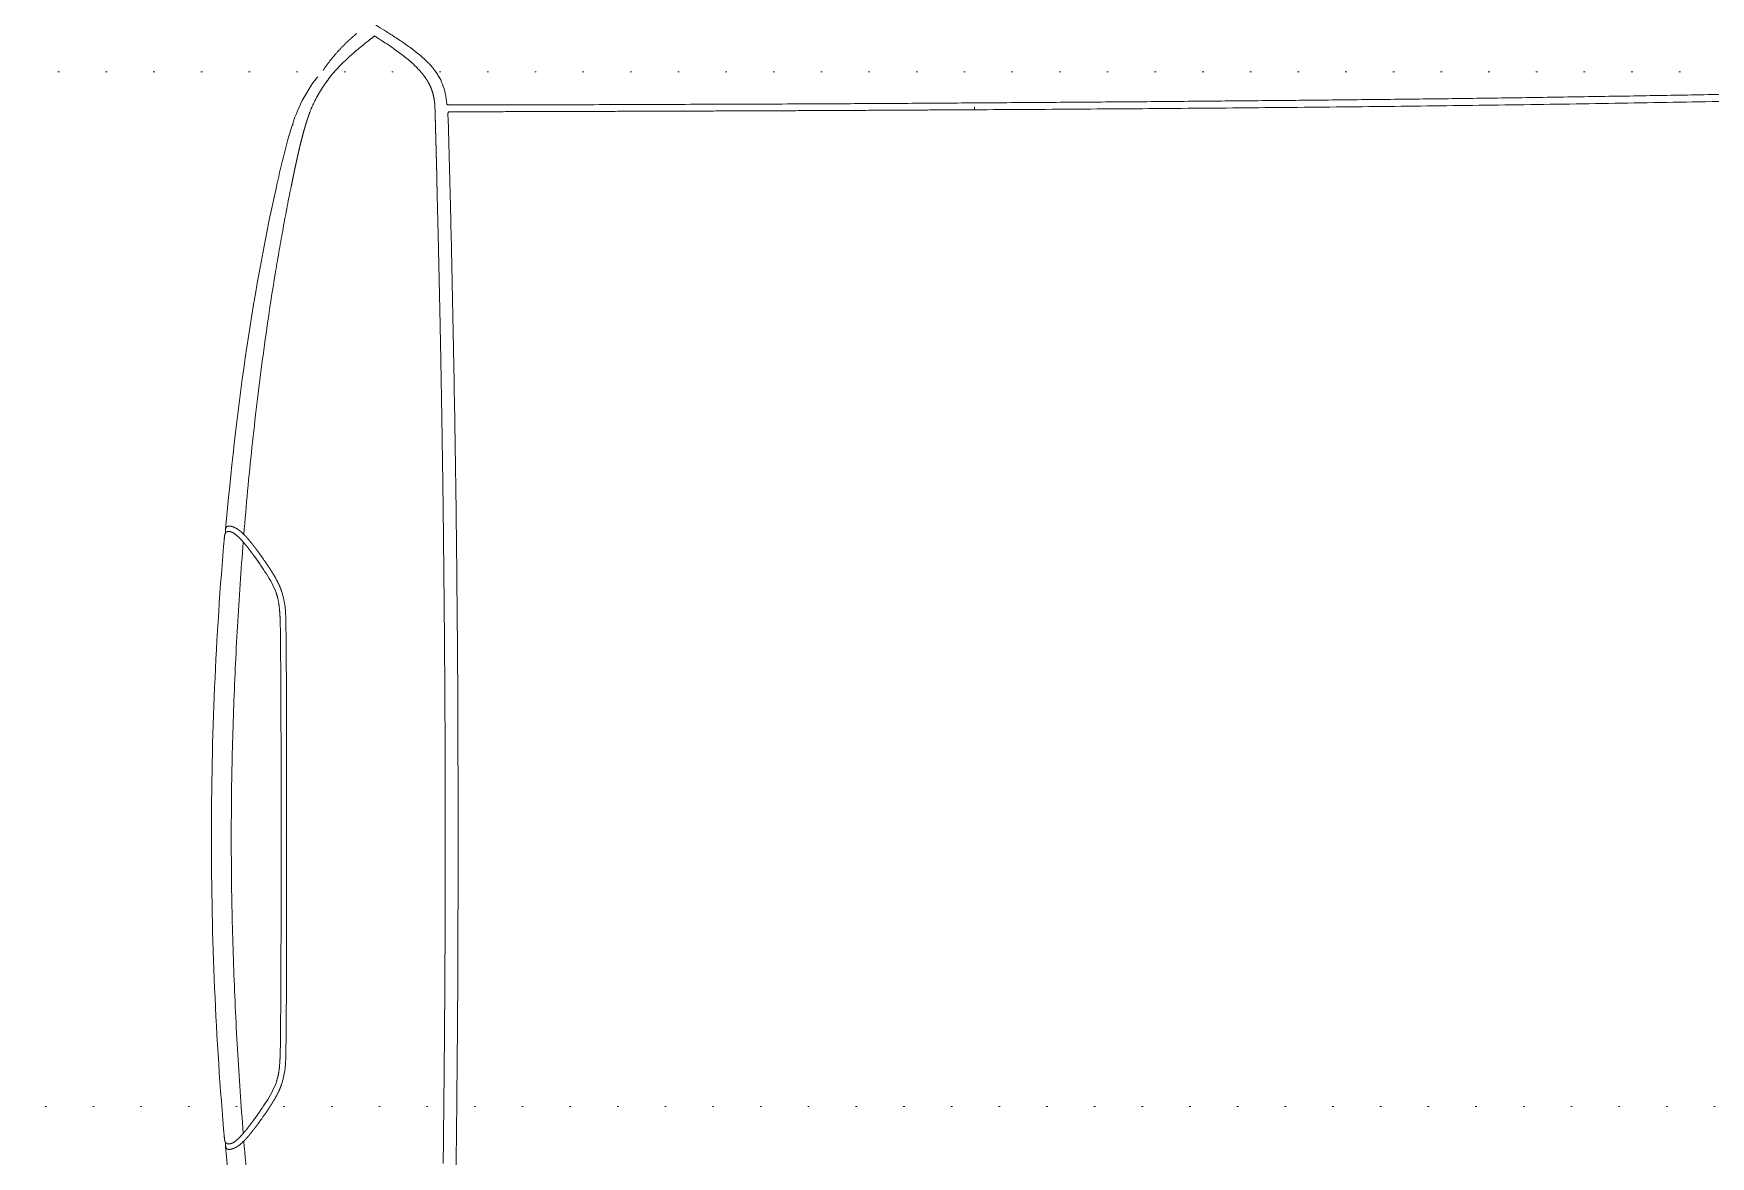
# Model space of a CAD drawing. Extents: x -1073 to 35213, y -1180 to 6950.
# Drawn here: x 30911.3 to 31024.7, y 1511.1 to 1587.1 of the extents above; entities that cross this region are included whole.
import ezdxf
from ezdxf.xclip import XClip

# ---------------------------------------------------------------- set-up
doc = ezdxf.new("R2010")
doc.units = 0
doc.header["$LTSCALE"] = 25
doc.header["$XCLIPFRAME"] = 0
doc.linetypes.add('DOT2', pattern=[0.125, 0, -0.125])
doc.layers.get('0').update_dxf_attribs({"color": 9, "lineweight": 9})
doc.layers.add('04', color=9, linetype='Continuous', lineweight=9)
doc.layers.add('20', color=9, linetype='DOT2', lineweight=9)

# ---------------------------------------------------------------- blocks, each defined once
blk = doc.blocks.new('p-araba-polo')
blk.add_line((3.4596, 0), (3.4596, 0))
at = {"extrusion": (0, 0, -1)}
blk.add_line((3.4596, 0), (3.4596, 0), dxfattribs=at)
for points, degree, knots in [([(3.3853, 0.5429), (3.3873, 0.5442), (3.3915, 0.5468), (3.3997, 0.5518), (3.4101, 0.5579), (3.4204, 0.5638), (3.4274, 0.5679), (3.4315, 0.5702), (3.4335, 0.5714), (3.4347, 0.5721)], 3, [0, 0, 0, 0, 0.124906, 0.24985, 0.49985, 0.749925, 0.874966, 0.92498, 1, 1, 1, 1]), ([(3.3572, 0.5202), (3.3577, 0.5208), (3.3587, 0.522), (3.3608, 0.5242), (3.3635, 0.5269), (3.367, 0.5299), (3.3705, 0.5327), (3.3741, 0.5354), (3.379, 0.5388), (3.3828, 0.5413), (3.3853, 0.5429)], 3, [0, 0, 0, 0, 0.060335, 0.124578, 0.249278, 0.374233, 0.499321, 0.624409, 0.749543, 1, 1, 1, 1]), ([(3.3918, 0.5389), (3.3904, 0.5381), (3.3878, 0.5363), (3.3839, 0.5336), (3.38, 0.5308), (3.3763, 0.528), (3.3729, 0.5252), (3.3698, 0.5223), (3.3668, 0.5193), (3.365, 0.517), (3.3641, 0.5159)], 3, [0, 0, 0, 0, 0.135189, 0.270177, 0.404927, 0.539624, 0.654876, 0.770059, 0.885089, 1, 1, 1, 1]), ([(3.4273, 0.5145), (3.4262, 0.516), (3.4239, 0.5188), (3.4208, 0.522), (3.4183, 0.5245), (3.4164, 0.5263), (3.4145, 0.5281), (3.4126, 0.5298), (3.4107, 0.5315), (3.4088, 0.5331), (3.4068, 0.5347), (3.4049, 0.5363), (3.403, 0.5378), (3.4015, 0.539), (3.4005, 0.5397), (3.4, 0.5401), (3.3996, 0.5405), (3.3991, 0.5408), (3.3986, 0.5412), (3.3981, 0.5416), (3.3976, 0.542), (3.3973, 0.5422), (3.3971, 0.5423)], 3, [0, 0, 0, 0, 0.127806, 0.254933, 0.318226, 0.381331, 0.444235, 0.506923, 0.569381, 0.631599, 0.69357, 0.755292, 0.816773, 0.878031, 0.893313, 0.908584, 0.923844, 0.939093, 0.954332, 0.969563, 0.984785, 1, 1, 1, 1]), ([(3.403, 0.5378), (3.403, 0.5378), (3.403, 0.5378), (3.403, 0.5378), (3.403, 0.5378), (3.403, 0.5378), (3.403, 0.5378)], 3, [0, 0, 0, 0, 1, 1, 1, 1, 1, 1, 1]), ([(3.403, 0.5378), (3.403, 0.5378), (3.403, 0.5378), (3.403, 0.5378), (3.403, 0.5378), (3.403, 0.5378), (3.403, 0.5378), (3.403, 0.5378), (3.403, 0.5378), (3.403, 0.5378), (3.403, 0.5378), (3.403, 0.5378), (3.403, 0.5378), (3.403, 0.5378), (3.403, 0.5378)], 7, [0, 0, 0, 0, 0, 0, 0, 0, 1, 1, 1, 1, 1, 1, 1, 1, 1, 1, 1, 1, 1, 1, 1]), ([(3.3483, 0.4967), (3.3484, 0.4979), (3.3487, 0.5002), (3.3495, 0.5047), (3.351, 0.5099), (3.3533, 0.5145), (3.3554, 0.5178), (3.3566, 0.5194), (3.3572, 0.5202)], 3, [0, 0, 0, 0, 0.125989, 0.249779, 0.499456, 0.749332, 0.870647, 1, 1, 1, 1]), ([(3.4331, 0.5064), (3.4331, 0.5064), (3.4322, 0.5078), (3.4303, 0.5106), (3.4283, 0.5132), (3.4273, 0.5145)], 3, [0, 0, 0, 0, 0.000023, 0.502974, 1, 1, 1, 1]), ([(2.9914, 0.4925), (2.9681, 0.4926), (2.9215, 0.4929), (2.8515, 0.4934), (2.7815, 0.494), (2.7115, 0.4947), (2.6414, 0.4956), (2.5713, 0.4966), (2.5012, 0.4978), (2.4311, 0.4992), (2.361, 0.501), (2.2908, 0.5031), (2.2441, 0.5049), (2.2208, 0.5057)], 3, [0, 0, 0, 0, 0.090909, 0.181819, 0.272729, 0.363638, 0.454547, 0.545456, 0.636366, 0.727274, 0.818182, 0.909092, 1, 1, 1, 1]), ([(2.3554, 0.506), (2.3703, 0.5056), (2.4001, 0.5048), (2.4448, 0.5038), (2.4895, 0.5028), (2.5342, 0.502), (2.5789, 0.5013), (2.6236, 0.5006), (2.6682, 0.5), (2.7129, 0.4995), (2.7575, 0.499), (2.8022, 0.4986), (2.8468, 0.4982), (2.8914, 0.4978), (2.936, 0.4975), (2.9805, 0.4972), (3.0251, 0.4969), (3.0696, 0.4966), (3.0993, 0.4965), (3.1141, 0.4964)], 3, [0, 0, 0, 0, 0.058823, 0.117647, 0.17647, 0.235294, 0.294117, 0.352941, 0.411764, 0.470588, 0.529411, 0.588235, 0.647058, 0.705882, 0.764706, 0.823529, 0.882353, 0.941176, 1, 1, 1, 1]), ([(3.4331, 0.5064), (3.434, 0.5049), (3.4358, 0.502), (3.4373, 0.4989), (3.4381, 0.4974)], 3, [0, 0, 0, 0, 0.504884, 1, 1, 1, 1]), ([(3.4381, 0.4974), (3.4373, 0.4989), (3.4358, 0.502), (3.434, 0.5049), (3.4331, 0.5064)], 3, [0, 0, 0, 0, 0.494609, 1, 1, 1, 1]), ([(3.1141, 0.4964), (3.1335, 0.4963), (3.1724, 0.4962), (3.2307, 0.496), (3.2791, 0.4958), (3.3179, 0.4958), (3.3372, 0.4958), (3.3469, 0.4958)], 3, [0, 0, 0, 0, 0.250049, 0.500074, 0.750085, 0.874591, 1, 1, 1, 1]), ([(3.2865, 0.4958), (3.2865, 0.4958), (3.2865, 0.4958), (3.2865, 0.4958), (3.2865, 0.4958), (3.2865, 0.4958), (3.2865, 0.4958)], 3, [0, 0, 0, 0, 1, 1, 1, 1, 1, 1, 1]), ([(3.2865, 0.4958), (3.2865, 0.4958), (3.2865, 0.4958), (3.2865, 0.4958), (3.2865, 0.4958), (3.2865, 0.4958), (3.2865, 0.4958)], 3, [0, 0, 0, 0, 1, 1, 1, 1, 1, 1, 1]), ([(3.3038, 0.4958), (3.3038, 0.4958), (3.3038, 0.4958), (3.3038, 0.4958), (3.3038, 0.4958), (3.3038, 0.4958), (3.3038, 0.4958)], 3, [0, 0, 0, 0, 1, 1, 1, 1, 1, 1, 1]), ([(3.3038, 0.4958), (3.3038, 0.4958), (3.3038, 0.4958), (3.3038, 0.4958), (3.3038, 0.4958), (3.3038, 0.4958), (3.3038, 0.4958)], 3, [0, 0, 0, 0, 1, 1, 1, 1, 1, 1, 1]), ([(3.3406, 0), (3.3406, 0.0157), (3.3407, 0.0471), (3.3408, 0.0942), (3.3414, 0.1788), (3.3425, 0.2677), (3.3443, 0.3606), (3.3454, 0.4121), (3.3465, 0.4551), (3.3471, 0.4781), (3.3475, 0.4896)], 3, [0, 0, 0, 0, 0.095818, 0.191637, 0.287456, 0.612278, 0.734598, 0.85691, 0.928456, 1, 1, 1, 1]), ([(3.3475, 0.4896), (3.3475, 0.49), (3.3475, 0.4908), (3.3468, 0.491), (3.3464, 0.4911)], 3, [0, 0, 0, 0, 0.548693, 1, 1, 1, 1]), ([(3.3469, 0.4958), (3.347, 0.4958), (3.3472, 0.4958), (3.3475, 0.4958), (3.3479, 0.4959), (3.3482, 0.4962), (3.3483, 0.4965), (3.3483, 0.4967)], 3, [0, 0, 0, 0, 0.126989, 0.253376, 0.501595, 0.750756, 1, 1, 1, 1]), ([(3.3562, 0.4912), (3.3562, 0.4906), (3.3562, 0.4894), (3.3561, 0.4878), (3.3561, 0.4864), (3.3561, 0.4854), (3.356, 0.4845), (3.356, 0.484), (3.356, 0.4837)], 3, [0, 0, 0, 0, 0.252172, 0.502148, 0.651132, 0.794911, 0.894758, 1, 1, 1, 1]), ([(3.4381, 0.4974), (3.4386, 0.4963), (3.4397, 0.4941), (3.4405, 0.4918), (3.441, 0.4906)], 3, [0, 0, 0, 0, 0.498968, 1, 1, 1, 1]), ([(3.441, 0.4906), (3.4405, 0.4918), (3.4397, 0.4941), (3.4386, 0.4963), (3.4381, 0.4974)], 3, [0, 0, 0, 0, 0.501096, 1, 1, 1, 1]), ([(3.4856, 0.2052), (3.4847, 0.215), (3.4831, 0.2347), (3.4791, 0.2738), (3.4733, 0.3227), (3.4669, 0.3666), (3.4619, 0.3959), (3.4593, 0.4106), (3.4566, 0.4254), (3.4546, 0.4353), (3.4536, 0.4402)], 3, [0, 0, 0, 0, 0.12452, 0.248713, 0.496885, 0.746467, 0.809383, 0.872586, 0.936113, 1, 1, 1, 1]), ([(3.488, 0.2075), (3.4876, 0.2071), (3.4868, 0.2064), (3.486, 0.2056), (3.4856, 0.2052)], 3, [0, 0, 0, 0, 0.499798, 1, 1, 1, 1]), ([(3.4922, 0.2059), (3.4918, 0.2056), (3.4909, 0.205), (3.4896, 0.2039), (3.4884, 0.2027), (3.4876, 0.2019), (3.4873, 0.2015)], 3, [0, 0, 0, 0, 0.251991, 0.502315, 0.75048, 1, 1, 1, 1]), ([(3.4976, 0.2098), (3.4977, 0.2097), (3.4978, 0.2094), (3.4979, 0.2086), (3.4979, 0.208), (3.4979, 0.2075)], 3, [0, 0, 0, 0, 0.249881, 0.499707, 1, 1, 1, 1]), ([(3.4711, 0.1868), (3.4715, 0.1873), (3.4723, 0.1884), (3.4739, 0.1907), (3.475, 0.1923), (3.4758, 0.1934)], 3, [0, 0, 0, 0, 0.250034, 0.500022, 1, 1, 1, 1]), ([(3.4873, 0.2015), (3.4868, 0.201), (3.4864, 0.2005), (3.486, 0.2), (3.486, 0.2)], 3, [0, 0, 0, 0, 0.98477, 1, 1, 1, 1]), ([(3.4941, 0), (3.494, 0.0095), (3.494, 0.0286), (3.4934, 0.0572), (3.4926, 0.0858), (3.4914, 0.1144), (3.4899, 0.143), (3.4881, 0.1715), (3.4867, 0.1905), (3.486, 0.2)], 3, [0, 0, 0, 0, 0.142857, 0.285713, 0.428571, 0.57143, 0.714285, 0.857141, 1, 1, 1, 1]), ([(3.486, 0.2), (3.486, 0.2), (3.486, 0.2), (3.486, 0.2), (3.486, 0.2), (3.486, 0.2), (3.486, 0.2), (3.486, 0.2), (3.486, 0.2), (3.486, 0.2)], 3, [0, 0, 0, 0, 0.339646, 0.501479, 0.627426, 1, 1, 1, 1, 1, 1, 1]), ([(3.4742, 0.1844), (3.4729, 0.1824), (3.4703, 0.1785), (3.4665, 0.1725), (3.4647, 0.1682), (3.4638, 0.166)], 3, [0, 0, 0, 0, 0.334985, 0.668743, 1, 1, 1, 1]), ([(3.4787, 0.1907), (3.4779, 0.1897), (3.4764, 0.1876), (3.4749, 0.1855), (3.4742, 0.1844)], 3, [0, 0, 0, 0, 0.499955, 1, 1, 1, 1]), ([(3.457, 0.139), (3.4571, 0.1403), (3.4571, 0.143), (3.4572, 0.1475), (3.4573, 0.1524), (3.4578, 0.1574), (3.4585, 0.1613), (3.4593, 0.1644), (3.4598, 0.166), (3.46, 0.1668)], 3, [0, 0, 0, 0, 0.137192, 0.28895, 0.489273, 0.658174, 0.826629, 0.913291, 1, 1, 1, 1]), ([(3.4608, 0.1389), (3.4607, 0.1273), (3.4605, 0.1042), (3.4604, 0.0694), (3.4604, 0.0347), (3.4604, 0.0116), (3.4604, 0)], 3, [0, 0, 0, 0, 0.250071, 0.500208, 0.75029, 1, 1, 1, 1]), ([(3.3406, 0), (3.3406, -0.0157), (3.3407, -0.0471), (3.3408, -0.0942), (3.3414, -0.1788), (3.3425, -0.2677), (3.3443, -0.3606), (3.3454, -0.4121), (3.3465, -0.4551), (3.3471, -0.4781), (3.3475, -0.4896)], 3, [0, 0, 0, 0, 0.095818, 0.191637, 0.287456, 0.612278, 0.734598, 0.85691, 0.928456, 1, 1, 1, 1]), ([(3.4608, -0.1389), (3.4607, -0.1273), (3.4605, -0.1041), (3.4604, -0.0694), (3.4604, -0.0347), (3.4604, -0.0116), (3.4604, 0)], 3, [0, 0, 0, 0, 0.250071, 0.500208, 0.75029, 1, 1, 1, 1]), ([(3.4941, 0), (3.494, -0.0095), (3.494, -0.0286), (3.4934, -0.0572), (3.4926, -0.0858), (3.4914, -0.1144), (3.4899, -0.143), (3.4881, -0.1715), (3.4867, -0.1905), (3.486, -0.2)], 3, [0, 0, 0, 0, 0.142857, 0.285713, 0.428571, 0.57143, 0.714285, 0.857141, 1, 1, 1, 1]), ([(3.457, -0.139), (3.4571, -0.1403), (3.4571, -0.143), (3.4572, -0.1475), (3.4573, -0.1524), (3.4578, -0.1574), (3.4585, -0.1613), (3.4593, -0.1644), (3.4598, -0.166), (3.46, -0.1667)], 3, [0, 0, 0, 0, 0.137192, 0.28895, 0.489273, 0.658174, 0.826629, 0.913291, 1, 1, 1, 1]), ([(3.4742, -0.1844), (3.4729, -0.1824), (3.4703, -0.1785), (3.4665, -0.1725), (3.4647, -0.1682), (3.4638, -0.166)], 3, [0, 0, 0, 0, 0.334985, 0.668743, 1, 1, 1, 1]), ([(3.4711, -0.1868), (3.4715, -0.1873), (3.4723, -0.1884), (3.4739, -0.1907), (3.475, -0.1923), (3.4758, -0.1934)], 3, [0, 0, 0, 0, 0.250034, 0.500022, 1, 1, 1, 1]), ([(3.4787, -0.1907), (3.4779, -0.1897), (3.4764, -0.1876), (3.4749, -0.1855), (3.4742, -0.1844)], 3, [0, 0, 0, 0, 0.499955, 1, 1, 1, 1]), ([(3.4873, -0.2015), (3.4868, -0.201), (3.4864, -0.2005), (3.486, -0.2), (3.486, -0.2)], 3, [0, 0, 0, 0, 0.98477, 1, 1, 1, 1]), ([(3.486, -0.2), (3.486, -0.2), (3.486, -0.2), (3.486, -0.2), (3.486, -0.2), (3.486, -0.2), (3.486, -0.2), (3.486, -0.2), (3.486, -0.2), (3.486, -0.2)], 3, [0, 0, 0, 0, 0.339646, 0.501479, 0.627426, 1, 1, 1, 1, 1, 1, 1]), ([(3.4922, -0.2059), (3.4918, -0.2056), (3.4909, -0.205), (3.4896, -0.2039), (3.4884, -0.2027), (3.4876, -0.2019), (3.4873, -0.2015)], 3, [0, 0, 0, 0, 0.251991, 0.502315, 0.75048, 1, 1, 1, 1]), ([(3.4856, -0.2052), (3.4847, -0.215), (3.4831, -0.2347), (3.4791, -0.2738), (3.4733, -0.3227), (3.4669, -0.3666), (3.4619, -0.3959), (3.4593, -0.4106), (3.4566, -0.4254), (3.4546, -0.4353), (3.4536, -0.4402)], 3, [0, 0, 0, 0, 0.12452, 0.248713, 0.496885, 0.746467, 0.809383, 0.872586, 0.936113, 1, 1, 1, 1]), ([(3.488, -0.2075), (3.4876, -0.2071), (3.4868, -0.2064), (3.486, -0.2056), (3.4856, -0.2052)], 3, [0, 0, 0, 0, 0.499798, 1, 1, 1, 1]), ([(3.4976, -0.2098), (3.4977, -0.2097), (3.4978, -0.2094), (3.4979, -0.2086), (3.4979, -0.208), (3.4979, -0.2075)], 3, [0, 0, 0, 0, 0.249881, 0.499707, 1, 1, 1, 1])]:
    blk.add_open_spline(points, degree=degree, knots=knots)
for points, degree in [([(3.3918, 0.5389), (3.3927, 0.5395), (3.3935, 0.5401), (3.3944, 0.5406), (3.3953, 0.5412), (3.3962, 0.5418), (3.3971, 0.5423)], 6), ([(3.3971, 0.5423), (3.3972, 0.5424), (3.3972, 0.5424), (3.3973, 0.5424)], 3), ([(3.3973, 0.5424), (3.3972, 0.5424), (3.3972, 0.5424), (3.3972, 0.5424), (3.3972, 0.5424), (3.3972, 0.5423), (3.3971, 0.5423)], 6), ([(3.4092, 0.5441), (3.4141, 0.54), (3.4191, 0.5353), (3.4238, 0.5303), (3.4281, 0.5248), (3.432, 0.5191)], 5), ([(3.3565, 0.4974), (3.3569, 0.5005), (3.3575, 0.5036), (3.3584, 0.5064), (3.3595, 0.5091), (3.3609, 0.5115), (3.3624, 0.5138), (3.3641, 0.5159)], 7), ([(3.4273, 0.5145), (3.4285, 0.513), (3.4297, 0.5114), (3.4309, 0.5098), (3.432, 0.5081), (3.4331, 0.5064)], 5), ([(3.4363, 0.5139), (3.4362, 0.5141), (3.4361, 0.5142), (3.4359, 0.5144), (3.4357, 0.5145), (3.4355, 0.5147), (3.4352, 0.5148)], 6), ([(3.4362, 0.5141), (3.4404, 0.5087), (3.4441, 0.5027), (3.4472, 0.4963)], 3), ([(2.9913, 0.4945), (2.9913, 0.4944), (2.9914, 0.4941), (2.9914, 0.4937), (2.9914, 0.4931), (2.9914, 0.4925)], 5), ([(2.9914, 0.4925), (2.9914, 0.4929), (2.9914, 0.4932), (2.9914, 0.4935), (2.9914, 0.4938), (2.9914, 0.494)], 5), ([(2.9914, 0.4925), (3.0422, 0.4922), (3.093, 0.4919), (3.1438, 0.4917), (3.1945, 0.4915), (3.2452, 0.4914), (3.2959, 0.4912), (3.3464, 0.4911)], 7), ([(3.3464, 0.4911), (3.3469, 0.4911), (3.3472, 0.4911), (3.3475, 0.4905), (3.3475, 0.4901), (3.3475, 0.4896)], 5), ([(3.3483, 0.4967), (3.3483, 0.4963), (3.3481, 0.496), (3.3478, 0.4958), (3.3474, 0.4958), (3.3469, 0.4958)], 5), ([(3.3561, 0.4874), (3.3561, 0.488), (3.3561, 0.4885), (3.3561, 0.4891), (3.3562, 0.4896), (3.3562, 0.4901), (3.3562, 0.4907), (3.3562, 0.4912)], 7), ([(3.3562, 0.4912), (3.3562, 0.4922), (3.3563, 0.4932), (3.3563, 0.4942), (3.3563, 0.4951), (3.3564, 0.496), (3.3564, 0.4968), (3.3565, 0.4974)], 7), ([(3.4434, 0.4835), (3.4429, 0.4849), (3.4425, 0.4863), (3.442, 0.4878), (3.4415, 0.4892), (3.441, 0.4906)], 5), ([(3.441, 0.4906), (3.4415, 0.4892), (3.442, 0.4878), (3.4425, 0.4863), (3.4429, 0.4849), (3.4434, 0.4835)], 5), ([(3.4472, 0.4963), (3.4494, 0.4917), (3.4513, 0.4868), (3.4529, 0.4818)], 3), ([(3.3554, 0.4618), (3.3555, 0.4655), (3.3556, 0.4691), (3.3557, 0.4728), (3.3558, 0.4764), (3.3559, 0.4801), (3.356, 0.4837)], 6), ([(3.356, 0.4837), (3.356, 0.4842), (3.356, 0.4848), (3.356, 0.4853), (3.3561, 0.4858), (3.3561, 0.4864), (3.3561, 0.4869), (3.3561, 0.4874)], 7), ([(3.4434, 0.4835), (3.4439, 0.4817), (3.4445, 0.4799), (3.445, 0.4781), (3.4455, 0.4764), (3.4459, 0.4746), (3.4464, 0.4728)], 6), ([(3.4529, 0.4816), (3.4529, 0.4817), (3.4529, 0.4819), (3.4528, 0.482), (3.4527, 0.4821), (3.4526, 0.4822), (3.4523, 0.4824)], 6), ([(3.4529, 0.4818), (3.4574, 0.468), (3.4605, 0.4536), (3.4638, 0.4393)], 3), ([(3.4464, 0.4728), (3.4469, 0.471), (3.4473, 0.4692), (3.4478, 0.4673), (3.4482, 0.4655), (3.4486, 0.4637), (3.449, 0.4619)], 6), ([(3.3549, 0.4398), (3.3549, 0.4434), (3.355, 0.4471), (3.3551, 0.4508), (3.3552, 0.4544), (3.3553, 0.4581), (3.3554, 0.4618)], 6), ([(3.4514, 0.451), (3.451, 0.4529), (3.4506, 0.4547), (3.4502, 0.4565), (3.4498, 0.4583), (3.4494, 0.4601), (3.449, 0.4619)], 6), ([(3.4536, 0.4402), (3.4532, 0.442), (3.4529, 0.4438), (3.4525, 0.4456), (3.4521, 0.4474), (3.4518, 0.4492), (3.4514, 0.451)], 6), ([(3.3507, 0.2203), (3.3512, 0.257), (3.3517, 0.2937), (3.3524, 0.3304), (3.3531, 0.367), (3.354, 0.4035), (3.3549, 0.4398)], 6), ([(3.4638, 0.4393), (3.4806, 0.3636), (3.491, 0.2862), (3.4979, 0.2087)], 3), ([(3.3493, 0), (3.3493, 0.0367), (3.3494, 0.0735), (3.3496, 0.1102), (3.3499, 0.1469), (3.3503, 0.1836), (3.3507, 0.2203)], 6), ([(3.4852, 0.2048), (3.4849, 0.2046), (3.4847, 0.2043), (3.4845, 0.2041), (3.4842, 0.2038), (3.484, 0.2036)], 5), ([(3.4856, 0.2052), (3.4854, 0.2051), (3.4853, 0.2049), (3.4852, 0.2048)], 3), ([(3.4873, 0.2015), (3.488, 0.2023), (3.4888, 0.2031), (3.4896, 0.2039), (3.4905, 0.2047), (3.4913, 0.2053), (3.4922, 0.2059)], 6), ([(3.4938, 0.2106), (3.4927, 0.2103), (3.4916, 0.2099), (3.4906, 0.2093), (3.4897, 0.2087), (3.4888, 0.2081), (3.488, 0.2075)], 6), ([(3.4922, 0.2059), (3.4931, 0.2065), (3.494, 0.2069), (3.4949, 0.2072), (3.4958, 0.2073), (3.4965, 0.2072), (3.4971, 0.2069)], 6), ([(3.4963, 0.2108), (3.496, 0.2108), (3.4956, 0.2109), (3.4952, 0.2109), (3.4947, 0.2108), (3.4943, 0.2107), (3.4938, 0.2106)], 6), ([(3.4976, 0.2098), (3.4975, 0.2101), (3.4973, 0.2103), (3.4971, 0.2104), (3.4969, 0.2106), (3.4966, 0.2107), (3.4963, 0.2108)], 6), ([(3.4971, 0.2069), (3.4978, 0.2065), (3.4982, 0.2059), (3.4985, 0.2053), (3.4986, 0.2045), (3.4987, 0.2036), (3.4988, 0.2026)], 6), ([(3.4979, 0.2087), (3.4979, 0.2089), (3.4978, 0.2092), (3.4978, 0.2094), (3.4977, 0.2096), (3.4976, 0.2098)], 5), ([(3.4979, 0.2087), (3.4979, 0.208), (3.4979, 0.2073), (3.4979, 0.2065)], 3), ([(3.4979, 0.2075), (3.4979, 0.2077), (3.4979, 0.208), (3.4979, 0.2082), (3.4979, 0.2085), (3.4979, 0.2087)], 5), ([(3.4758, 0.1934), (3.4754, 0.1927), (3.4749, 0.1921), (3.4744, 0.1914), (3.4739, 0.1908), (3.4735, 0.1901)], 5), ([(3.4778, 0.196), (3.4774, 0.1955), (3.477, 0.195), (3.4766, 0.1944), (3.4762, 0.1939), (3.4758, 0.1934)], 5), ([(3.4798, 0.1986), (3.4794, 0.198), (3.479, 0.1975), (3.4786, 0.197), (3.4782, 0.1965), (3.4778, 0.196)], 5), ([(3.4787, 0.1907), (3.4801, 0.1926), (3.4815, 0.1945), (3.4829, 0.1964), (3.4844, 0.1983), (3.486, 0.2)], 5), ([(3.484, 0.2036), (3.4831, 0.2026), (3.4822, 0.2016), (3.4814, 0.2006), (3.4806, 0.1996), (3.4798, 0.1986)], 5), ([(3.486, 0.2), (3.4862, 0.2003), (3.4865, 0.2006), (3.4867, 0.2009), (3.487, 0.2012), (3.4873, 0.2015)], 5), ([(3.4987, 0.2034), (3.5046, 0.1358), (3.5075, 0.0679), (3.5075, 0)], 3), ([(3.4711, 0.1868), (3.4701, 0.1852), (3.469, 0.1837), (3.468, 0.1821), (3.467, 0.1805), (3.466, 0.1789), (3.465, 0.1773)], 6), ([(3.4742, 0.1844), (3.4751, 0.1857), (3.476, 0.1869), (3.4769, 0.1882), (3.4778, 0.1895), (3.4787, 0.1907)], 5), ([(3.4623, 0.1722), (3.4618, 0.1713), (3.4614, 0.1704), (3.461, 0.1695), (3.4607, 0.1686), (3.4603, 0.1677), (3.46, 0.1668)], 6), ([(3.465, 0.1773), (3.4645, 0.1765), (3.4641, 0.1756), (3.4636, 0.1748), (3.4631, 0.174), (3.4627, 0.1731), (3.4623, 0.1722)], 6), ([(3.4608, 0.1389), (3.4609, 0.1435), (3.461, 0.1481), (3.4611, 0.1527), (3.4614, 0.1573), (3.4623, 0.1618), (3.4638, 0.166)], 6), ([(3.457, 0.139), (3.4568, 0.1158), (3.4567, 0.0926), (3.4566, 0.0695), (3.4566, 0.0463), (3.4566, 0.0232), (3.4566, 0)], 6), ([(3.3493, 0), (3.3493, -0.0367), (3.3494, -0.0735), (3.3496, -0.1102), (3.3499, -0.1469), (3.3503, -0.1836), (3.3507, -0.2203)], 6), ([(3.457, -0.139), (3.4568, -0.1158), (3.4567, -0.0926), (3.4566, -0.0695), (3.4566, -0.0463), (3.4566, -0.0232), (3.4566, 0)], 6), ([(3.4987, -0.2034), (3.5046, -0.1358), (3.5075, -0.0679), (3.5075, 0)], 3), ([(3.4608, -0.1389), (3.4609, -0.1435), (3.461, -0.1481), (3.4611, -0.1527), (3.4614, -0.1573), (3.4623, -0.1618), (3.4638, -0.166)], 6), ([(3.4623, -0.1722), (3.4618, -0.1713), (3.4614, -0.1704), (3.461, -0.1695), (3.4607, -0.1686), (3.4603, -0.1677), (3.46, -0.1667)], 6), ([(3.465, -0.1773), (3.4645, -0.1765), (3.4641, -0.1756), (3.4636, -0.1748), (3.4631, -0.174), (3.4627, -0.1731), (3.4623, -0.1722)], 6), ([(3.4711, -0.1868), (3.4701, -0.1852), (3.469, -0.1837), (3.468, -0.1821), (3.467, -0.1805), (3.466, -0.1789), (3.465, -0.1773)], 6), ([(3.4758, -0.1934), (3.4754, -0.1927), (3.4749, -0.1921), (3.4744, -0.1914), (3.4739, -0.1908), (3.4735, -0.1901)], 5), ([(3.4742, -0.1844), (3.4751, -0.1857), (3.476, -0.1869), (3.4769, -0.1882), (3.4778, -0.1895), (3.4787, -0.1907)], 5), ([(3.4787, -0.1907), (3.4801, -0.1926), (3.4815, -0.1945), (3.4829, -0.1964), (3.4844, -0.1983), (3.486, -0.2)], 5), ([(3.4778, -0.196), (3.4774, -0.1955), (3.477, -0.195), (3.4766, -0.1944), (3.4762, -0.1939), (3.4758, -0.1934)], 5), ([(3.4798, -0.1986), (3.4794, -0.198), (3.479, -0.1975), (3.4786, -0.197), (3.4782, -0.1965), (3.4778, -0.196)], 5), ([(3.484, -0.2036), (3.4831, -0.2026), (3.4822, -0.2016), (3.4814, -0.2006), (3.4806, -0.1996), (3.4798, -0.1986)], 5), ([(3.4852, -0.2048), (3.4849, -0.2046), (3.4847, -0.2043), (3.4845, -0.2041), (3.4842, -0.2038), (3.484, -0.2036)], 5), ([(3.486, -0.2), (3.4862, -0.2003), (3.4865, -0.2006), (3.4867, -0.2009), (3.487, -0.2012), (3.4873, -0.2015)], 5), ([(3.4873, -0.2015), (3.488, -0.2023), (3.4888, -0.2031), (3.4896, -0.2039), (3.4905, -0.2047), (3.4913, -0.2053), (3.4922, -0.2059)], 6), ([(3.4971, -0.2069), (3.4978, -0.2065), (3.4982, -0.2059), (3.4985, -0.2053), (3.4986, -0.2045), (3.4987, -0.2036), (3.4988, -0.2026)], 6), ([(3.4638, -0.4393), (3.4806, -0.3636), (3.491, -0.2862), (3.4979, -0.2087)], 3), ([(3.4856, -0.2052), (3.4854, -0.2051), (3.4853, -0.2049), (3.4852, -0.2048)], 3), ([(3.4938, -0.2106), (3.4927, -0.2103), (3.4916, -0.2099), (3.4906, -0.2093), (3.4897, -0.2087), (3.4888, -0.2081), (3.488, -0.2075)], 6), ([(3.4922, -0.2059), (3.4931, -0.2065), (3.494, -0.2069), (3.4949, -0.2072), (3.4958, -0.2073), (3.4965, -0.2072), (3.4971, -0.2069)], 6), ([(3.4963, -0.2108), (3.496, -0.2108), (3.4956, -0.2109), (3.4952, -0.2109), (3.4947, -0.2108), (3.4943, -0.2107), (3.4938, -0.2106)], 6), ([(3.4976, -0.2098), (3.4975, -0.2101), (3.4973, -0.2103), (3.4971, -0.2104), (3.4969, -0.2106), (3.4966, -0.2107), (3.4963, -0.2108)], 6), ([(3.4979, -0.2087), (3.4979, -0.2089), (3.4978, -0.2092), (3.4978, -0.2094), (3.4977, -0.2096), (3.4976, -0.2098)], 5), ([(3.4979, -0.2087), (3.4979, -0.208), (3.4979, -0.2073), (3.4979, -0.2065)], 3), ([(3.4979, -0.2075), (3.4979, -0.2077), (3.4979, -0.208), (3.4979, -0.2082), (3.4979, -0.2085), (3.4979, -0.2087)], 5)]:
    blk.add_open_spline(points, degree=degree)
blk = doc.blocks.new('catikatirevizepergole-krt')
blk.add_lwpolyline([(-30, 810), (-30, 740), (-800, 740), (-800, 810)], close=True)

msp = doc.modelspace()

# ---------------------------------------------------------------- block references
at = {"layer": '04'}
ref = msp.add_blockref('p-araba-polo', (31274.08, 1532.69), dxfattribs=dict(at, xscale=-100, yscale=100, zscale=100))
XClip(ref).set_block_clipping_path([(-0.0924763951, -0.9835002962), (4.0650970395, 0.9845199444)])
at = {"layer": '20'}
msp.add_blockref('catikatirevizepergole-krt', (31661.35, 774.5), dxfattribs=at)

doc.saveas('drawing.dxf')
